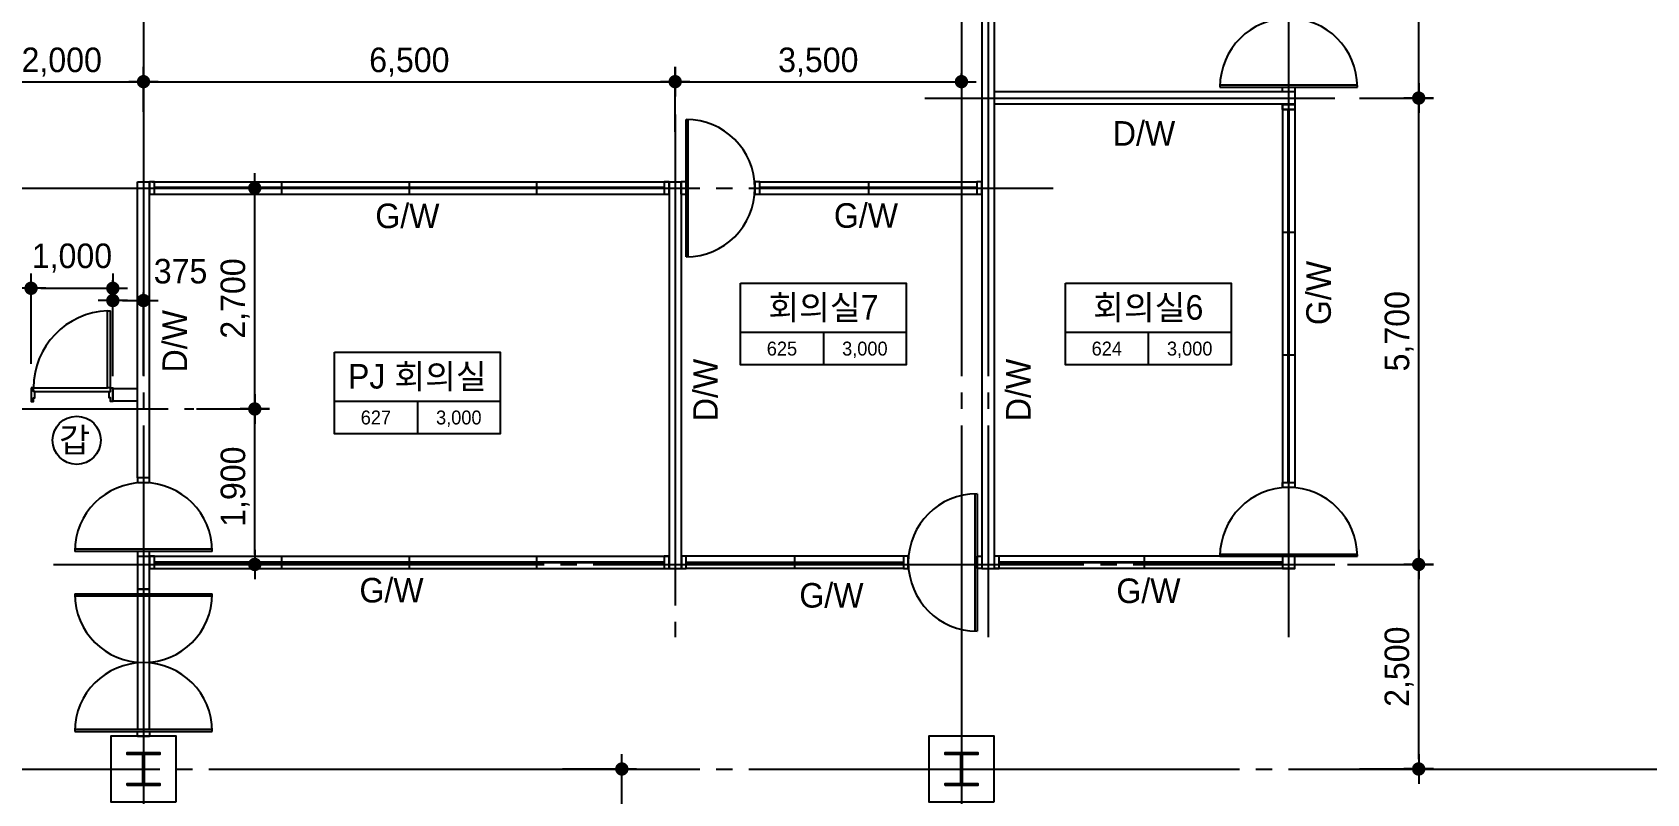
# Model space of a CAD drawing. Extents: x 14411873 to 14490035, y -1804798 to -1750552.
# Drawn here: x 14428513 to 14448251, y -1776851 to -1767545 of the extents above; entities that cross this region are included whole.
import ezdxf
from ezdxf.enums import TextEntityAlignment as Align

# ---------------------------------------------------------------- set-up
doc = ezdxf.new("R2010")
doc.units = 0
doc.header["$LTSCALE"] = 100
doc.header["$MEASUREMENT"] = 0
doc.header["$PDSIZE"] = -10
doc.linetypes.add('CEN', pattern=[66, 60, -2, 2, -2])
doc.layers.get('0').update_dxf_attribs({"linetype": 'CONTINUOUS'})
doc.layers.get('Defpoints').update_dxf_attribs({"linetype": 'CONTINUOUS'})
for name, color, linetype in [('0-내벽고정식', 7, 'CONTINUOUS'), ('4WID', 4, 'CONTINUOUS'), ('8', 8, 'CONTINUOUS'), ('CEN', 1, 'CEN'), ('COL', 2, 'CONTINUOUS'), ('col2', 3, 'CONTINUOUS'), ('DIM', 7, 'CONTINUOUS'), ('TEXT1', 7, 'CONTINUOUS'), ('WID', 4, 'CONTINUOUS'), ('WINE', 8, 'CONTINUOUS'), ('지시선', 7, 'CONTINUOUS')]:
    doc.layers.add(name, color=color, linetype=linetype)
doc.styles.add('HY울를도M', font='HYWULM.TTF')
doc.styles.add('굴림', font='H2HDRM.TTF')
doc.dimstyles.new('DIM50', dxfattribs={"dimscale": 50, "dimtxt": 3, "dimasz": 1.2, "dimexe": 1, "dimexo": 1, "dimgap": 0.6, "dimtad": 1, "dimdec": 4, "dimzin": 0, "dimdsep": 46, "dimlunit": 6, "dimtxsty": '굴림', "dimblk": 'DOTT', "dimcen": 0.09, "dimadec": 0, "dimazin": 0, "dimtfac": 1, "dimtdec": 4, "dimtofl": 0, "dimtmove": 2, "dimatfit": 2, "dimldrblk": 'DOTT', "dimfxl": 1, "dimtolj": 1, "dimtzin": 0, "dimarcsym": 0})

# ---------------------------------------------------------------- blocks, each defined once
blk = doc.blocks.new('DOTT')
for p, q in [((-1.5, 0), (1.5, 0)), ((0, 1.5), (0, -1.5))]:
    blk.add_line(p, q)
at = {"color": 6, "const_width": 0.68}
blk.add_lwpolyline([(-0.34, 0, 1), (0.34, 0, 1)], format="xyb", close=True, dxfattribs=at)
blk = doc.blocks.new('*D173')
at = {"layer": 'Defpoints', "color": 0, "lineweight": -3}
for p in [(14434696, -1776549), (14435721, -1776549), (14434696, -1780649)]:
    blk.add_point(p, dxfattribs=at)
at = {"layer": 'DIM', "color": 7, "lineweight": -2}
for p, q in [((14434996, -1776549), (14435821, -1776549)), ((14435721, -1780529), (14435721, -1776669)), ((14434996, -1780649), (14435821, -1780649))]:
    blk.add_line(p, q, dxfattribs=at)
at = {"layer": 'DIM', "color": 7, "lineweight": -2, "xscale": 120, "yscale": 120, "zscale": 120}
for p, rotation in [((14435721, -1776549), 90), ((14435721, -1780649), 270)]:
    blk.add_blockref('DOTT', p, dxfattribs=dict(at, rotation=rotation))
at = {"layer": 'DIM', "color": 3, "insert": (14435483, -1778599), "char_height": 300, "attachment_point": 5, "rotation": 90, "style": '굴림'}
blk.add_mtext('\\A1;4,100', dxfattribs=at)
blk = doc.blocks.new('*D177')
at = {"layer": 'Defpoints', "color": 0, "lineweight": -3}
for p in [(14444438, -1768349), (14445463, -1768349), (14444438, -1774049)]:
    blk.add_point(p, dxfattribs=at)
at = {"layer": 'DIM', "color": 7, "lineweight": -2}
for p, q in [((14444738, -1768349), (14445563, -1768349)), ((14445463, -1773929), (14445463, -1768469)), ((14444738, -1774049), (14445563, -1774049))]:
    blk.add_line(p, q, dxfattribs=at)
at = {"layer": 'DIM', "color": 7, "lineweight": -2, "xscale": 120, "yscale": 120, "zscale": 120}
for p, rotation in [((14445463, -1768349), 90), ((14445463, -1774049), 270)]:
    blk.add_blockref('DOTT', p, dxfattribs=dict(at, rotation=rotation))
at = {"layer": 'DIM', "color": 3, "insert": (14445225, -1771199), "char_height": 300, "attachment_point": 5, "rotation": 90, "style": '굴림'}
blk.add_mtext('\\A1;5,700', dxfattribs=at)
blk = doc.blocks.new('*D178')
at = {"layer": 'Defpoints', "color": 0, "lineweight": -3}
for p in [(14444438, -1761549), (14445463, -1761549), (14444438, -1768349)]:
    blk.add_point(p, dxfattribs=at)
at = {"layer": 'DIM', "color": 7, "lineweight": -2}
for p, q in [((14444738, -1761549), (14445563, -1761549)), ((14445463, -1768229), (14445463, -1761669)), ((14444738, -1768349), (14445563, -1768349))]:
    blk.add_line(p, q, dxfattribs=at)
at = {"layer": 'DIM', "color": 7, "lineweight": -2, "xscale": 120, "yscale": 120, "zscale": 120}
for p, rotation in [((14445463, -1761549), 90), ((14445463, -1768349), 270)]:
    blk.add_blockref('DOTT', p, dxfattribs=dict(at, rotation=rotation))
at = {"layer": 'DIM', "color": 3, "insert": (14445224, -1764949), "char_height": 300, "attachment_point": 5, "rotation": 90, "style": '굴림'}
blk.add_mtext('\\A1;6,800', dxfattribs=at)
blk = doc.blocks.new('*D179')
at = {"layer": 'Defpoints', "color": 0, "lineweight": -3}
for p in [(14444291, -1774049), (14445463, -1774049), (14444438, -1776549)]:
    blk.add_point(p, dxfattribs=at)
at = {"layer": 'DIM', "color": 7, "lineweight": -2}
for p, q in [((14444591, -1774049), (14445563, -1774049)), ((14445463, -1776429), (14445463, -1774169)), ((14444738, -1776549), (14445563, -1776549))]:
    blk.add_line(p, q, dxfattribs=at)
at = {"layer": 'DIM', "color": 7, "lineweight": -2, "xscale": 120, "yscale": 120, "zscale": 120}
for p, rotation in [((14445463, -1774049), 90), ((14445463, -1776549), 270)]:
    blk.add_blockref('DOTT', p, dxfattribs=dict(at, rotation=rotation))
at = {"layer": 'DIM', "color": 3, "insert": (14445224, -1775299), "char_height": 300, "attachment_point": 5, "rotation": 90, "style": '굴림'}
blk.add_mtext('\\A1;2,500', dxfattribs=at)
blk = doc.blocks.new('*D187')
at = {"layer": 'Defpoints', "color": 0, "lineweight": -3}
for p in [(14439873, -1768149), (14439873, -1768419), (14436373, -1769062)]:
    blk.add_point(p, dxfattribs=at)
at = {"layer": 'DIM', "color": 7, "lineweight": -2}
for p, q in [((14436373, -1768762), (14436373, -1768049)), ((14439873, -1768119), (14439873, -1768049)), ((14436493, -1768149), (14439753, -1768149))]:
    blk.add_line(p, q, dxfattribs=at)
at = {"layer": 'DIM', "color": 7, "lineweight": -2, "xscale": 120, "yscale": 120, "zscale": 120, "rotation": 180}
blk.add_blockref('DOTT', (14436373, -1768149), dxfattribs=at)
at = {"layer": 'DIM', "color": 7, "lineweight": -2, "xscale": 120, "yscale": 120, "zscale": 120}
blk.add_blockref('DOTT', (14439873, -1768149), dxfattribs=at)
at = {"layer": 'DIM', "color": 3, "insert": (14438123, -1767910), "char_height": 300, "attachment_point": 5, "style": '굴림'}
blk.add_mtext('\\A1;3,500', dxfattribs=at)
blk = doc.blocks.new('*D188')
at = {"layer": 'Defpoints', "color": 0, "lineweight": -3}
for p in [(14436373, -1768149), (14429873, -1768819), (14436373, -1768982)]:
    blk.add_point(p, dxfattribs=at)
at = {"layer": 'DIM', "color": 7, "lineweight": -2}
for p, q in [((14429873, -1768519), (14429873, -1768049)), ((14436373, -1768682), (14436373, -1768049)), ((14429993, -1768149), (14436253, -1768149))]:
    blk.add_line(p, q, dxfattribs=at)
at = {"layer": 'DIM', "color": 7, "lineweight": -2, "xscale": 120, "yscale": 120, "zscale": 120, "rotation": 180}
blk.add_blockref('DOTT', (14429873, -1768149), dxfattribs=at)
at = {"layer": 'DIM', "color": 7, "lineweight": -2, "xscale": 120, "yscale": 120, "zscale": 120}
blk.add_blockref('DOTT', (14436373, -1768149), dxfattribs=at)
at = {"layer": 'DIM', "color": 3, "insert": (14433123, -1767910), "char_height": 300, "attachment_point": 5, "style": '굴림'}
blk.add_mtext('\\A1;6,500', dxfattribs=at)
blk = doc.blocks.new('*D189')
at = {"layer": 'Defpoints', "color": 0, "lineweight": -3}
for p in [(14429873, -1768149), (14429873, -1768519), (14427873, -1769062)]:
    blk.add_point(p, dxfattribs=at)
at = {"layer": 'DIM', "color": 7, "lineweight": -2}
for p, q in [((14427873, -1768762), (14427873, -1768049)), ((14429873, -1768219), (14429873, -1768049)), ((14427993, -1768149), (14429753, -1768149))]:
    blk.add_line(p, q, dxfattribs=at)
at = {"layer": 'DIM', "color": 7, "lineweight": -2, "xscale": 120, "yscale": 120, "zscale": 120, "rotation": 180}
blk.add_blockref('DOTT', (14427873, -1768149), dxfattribs=at)
at = {"layer": 'DIM', "color": 7, "lineweight": -2, "xscale": 120, "yscale": 120, "zscale": 120}
blk.add_blockref('DOTT', (14429873, -1768149), dxfattribs=at)
at = {"layer": 'DIM', "color": 3, "insert": (14428873, -1767910), "char_height": 300, "attachment_point": 5, "style": '굴림'}
blk.add_mtext('\\A1;2,000', dxfattribs=at)
blk = doc.blocks.new('*D191')
at = {"layer": 'Defpoints', "color": 0, "lineweight": -3}
for p in [(14430219, -1772149), (14431233, -1772149), (14430763, -1774049)]:
    blk.add_point(p, dxfattribs=at)
at = {"layer": 'DIM', "color": 7, "lineweight": -2}
for p, q in [((14430519, -1772149), (14431333, -1772149)), ((14431233, -1773929), (14431233, -1772269)), ((14431063, -1774049), (14431333, -1774049))]:
    blk.add_line(p, q, dxfattribs=at)
at = {"layer": 'DIM', "color": 7, "lineweight": -2, "xscale": 120, "yscale": 120, "zscale": 120}
for p, rotation in [((14431233, -1772149), 90), ((14431233, -1774049), 270)]:
    blk.add_blockref('DOTT', p, dxfattribs=dict(at, rotation=rotation))
at = {"layer": 'DIM', "color": 3, "insert": (14430994, -1773099), "char_height": 300, "attachment_point": 5, "rotation": 90, "style": '굴림'}
blk.add_mtext('\\A1;1,900', dxfattribs=at)
blk = doc.blocks.new('*D192')
at = {"layer": 'Defpoints', "color": 0, "lineweight": -3}
for p in [(14430490, -1769449), (14431233, -1769449), (14430219, -1772149)]:
    blk.add_point(p, dxfattribs=at)
at = {"layer": 'DIM', "color": 7, "lineweight": -2}
for p, q in [((14430790, -1769449), (14431333, -1769449)), ((14431233, -1772029), (14431233, -1769569)), ((14430519, -1772149), (14431333, -1772149))]:
    blk.add_line(p, q, dxfattribs=at)
at = {"layer": 'DIM', "color": 7, "lineweight": -2, "xscale": 120, "yscale": 120, "zscale": 120}
for p, rotation in [((14431233, -1769449), 90), ((14431233, -1772149), 270)]:
    blk.add_blockref('DOTT', p, dxfattribs=dict(at, rotation=rotation))
at = {"layer": 'DIM', "color": 3, "insert": (14430993, -1770799), "char_height": 300, "attachment_point": 5, "rotation": 90, "style": '굴림'}
blk.add_mtext('\\A1;2,700', dxfattribs=at)
blk = doc.blocks.new('*D199')
at = {"layer": 'Defpoints', "color": 0, "lineweight": -3}
for p in [(14429498, -1770674), (14428498, -1771899), (14429498, -1771889)]:
    blk.add_point(p, dxfattribs=at)
at = {"layer": 'DIM', "color": 7, "lineweight": -2}
for p, q in [((14428498, -1771599), (14428498, -1770574)), ((14429498, -1771589), (14429498, -1770574)), ((14428618, -1770674), (14429378, -1770674))]:
    blk.add_line(p, q, dxfattribs=at)
at = {"layer": 'DIM', "color": 7, "lineweight": -2, "xscale": 120, "yscale": 120, "zscale": 120, "rotation": 180}
blk.add_blockref('DOTT', (14428498, -1770674), dxfattribs=at)
at = {"layer": 'DIM', "color": 7, "lineweight": -2, "xscale": 120, "yscale": 120, "zscale": 120}
blk.add_blockref('DOTT', (14429498, -1770674), dxfattribs=at)
at = {"layer": 'DIM', "color": 3, "insert": (14428998, -1770305), "char_height": 300, "attachment_point": 5, "style": '굴림'}
blk.add_mtext('\\A1;1,000', dxfattribs=at)
blk = doc.blocks.new('*D200')
at = {"layer": 'Defpoints', "color": 0, "lineweight": -3}
for p in [(14429873, -1770824), (14429873, -1772039), (14429498, -1772049)]:
    blk.add_point(p, dxfattribs=at)
at = {"layer": 'DIM', "color": 7, "lineweight": -2}
for p, q in [((14429498, -1771749), (14429498, -1770724)), ((14429618, -1770824), (14429753, -1770824)), ((14429873, -1771739), (14429873, -1770724))]:
    blk.add_line(p, q, dxfattribs=at)
at = {"layer": 'DIM', "color": 7, "lineweight": -2, "xscale": 120, "yscale": 120, "zscale": 120, "rotation": 180}
blk.add_blockref('DOTT', (14429498, -1770824), dxfattribs=at)
at = {"layer": 'DIM', "color": 7, "lineweight": -2, "xscale": 120, "yscale": 120, "zscale": 120}
blk.add_blockref('DOTT', (14429873, -1770824), dxfattribs=at)
at = {"layer": 'DIM', "color": 3, "insert": (14430326, -1770467), "char_height": 300, "attachment_point": 5, "style": '굴림'}
blk.add_mtext('\\A1;375', dxfattribs=at)
blk = doc.blocks.new('TT1')
at = {"layer": 'TEXT1'}
for p, q in [((-1013, -600), (1013, -600)), ((0, -600), (0, -1000))]:
    blk.add_line(p, q, dxfattribs=at)
blk.add_lwpolyline([(-1013, 0), (1013, 0), (1013, -1000), (-1013, -1000)], close=True, dxfattribs=at)

msp = doc.modelspace()

# ---------------------------------------------------------------- linework, layer by layer
at = {"layer": '0-내벽고정식'}
for p, q in [((14440123.21251, -1761949.19177), (14440123.21251, -1774099.19177)), ((14440273.21251, -1761949.19177), (14440273.21251, -1774099.19177)), ((14443948.21251, -1768274.19177), (14440273.21251, -1768274.19177)), ((14443948.21251, -1768274.19177), (14443948.21251, -1768424.19177)), ((14443948.21251, -1768424.19177), (14440273.21251, -1768424.19177)), ((14429798.21251, -1772989.19177), (14429798.21251, -1769374.19177)), ((14429798.21251, -1769374.19177), (14429948.21251, -1769374.1923)), ((14429948.21251, -1772989.19177), (14429948.21251, -1769374.1923)), ((14436298.21251, -1769374.1923), (14436298.21251, -1774099.19177)), ((14436298.21251, -1769374.1923), (14436448.21251, -1769374.1923)), ((14436448.21251, -1769374.1923), (14436448.21251, -1774099.19177)), ((14429498.21251, -1771899.19177), (14429798.21251, -1771899.19177)), ((14429498.21251, -1772049.19177), (14429498.21251, -1771899.19177)), ((14429498.21251, -1772049.19177), (14429798.21251, -1772049.19177)), ((14429798.21251, -1773949.19177), (14429798.21251, -1774349.19177)), ((14429798.21251, -1773949.19177), (14429948.21251, -1773949.19177)), ((14429948.21251, -1774349.19177), (14429948.21251, -1773949.19177)), ((14436298.21251, -1774099.19177), (14436448.21251, -1774099.19177)), ((14440123.21251, -1774099.19177), (14440273.21251, -1774099.19177)), ((14429798.21251, -1774349.19177), (14429948.21251, -1774349.19177)), ((14429798.21251, -1776149.19177), (14429948.21251, -1776149.19177))]:
    msp.add_line(p, q, dxfattribs=at)
at = {"layer": '0-내벽고정식', "color": 3}
for p, q in [((14436448.21251, -1769524.19239), (14436448.21251, -1769374.1923)), ((14437348.21251, -1769524.19239), (14437348.21251, -1769374.1923)), ((14439223.21251, -1773949.19116), (14439223.21251, -1774099.19125))]:
    msp.add_line(p, q, dxfattribs=at)
at = {"layer": '4WID', "lineweight": -3, "ltscale": 200}
for p, q in [((14443798.21251, -1768486.99548), (14443948.21251, -1768486.99548)), ((14431565.71251, -1769524.19239), (14431565.71251, -1769374.19237)), ((14433123.21251, -1769524.19239), (14433123.21251, -1769374.19239)), ((14434680.71251, -1769524.19239), (14434680.71251, -1769374.19239)), ((14438735.53342, -1769374.19239), (14438735.53342, -1769524.19239)), ((14443798.21251, -1769986.99548), (14443948.21251, -1769986.99548)), ((14443798.21251, -1771486.99548), (14443948.21251, -1771486.99548)), ((14431565.71251, -1774099.19177), (14431565.71251, -1773949.19175)), ((14433123.21251, -1774099.19177), (14433123.21251, -1773949.19177)), ((14434680.71251, -1774099.19177), (14434680.71251, -1773949.19177)), ((14437835.89161, -1774099.19116), (14437835.89161, -1773949.19116)), ((14442110.71251, -1774099.19177), (14442110.71251, -1773949.19177))]:
    msp.add_line(p, q, dxfattribs=at)
at = {"layer": '4WID', "color": 3, "lineweight": -3, "ltscale": 200}
msp.add_line((14429973.21251, -1769374.19239), (14436432.96899, -1769374.19239), dxfattribs=at)
at = {"layer": '8', "ltscale": 3}
for p, q in [((14428528.21251, -1771889.19177), (14429433.21251, -1771889.19177)), ((14428543.21251, -1771934.19177), (14429453.21251, -1771934.19177))]:
    msp.add_line(p, q, dxfattribs=at)
at = {"layer": 'CEN', "linetype": 'CEN'}
for p, q in [((14429873.21251, -1759149.19177), (14429873.21251, -1799049.19177)), ((14439873.21251, -1759149.19177), (14439873.21251, -1799049.19177)), ((14440198.21251, -1759149.1912), (14440198.21251, -1774939.861)), ((14443873.21251, -1759149.1912), (14443873.21251, -1774939.861)), ((14439424.74055, -1768349.19177), (14444438.35042, -1768349.19177)), ((14436373.21251, -1768549.19177), (14436373.21251, -1774939.861)), ((14417473.21251, -1769449.19177), (14440993.43344, -1769449.19177)), ((14417573.21251, -1772149.19177), (14430489.61563, -1772149.19177)), ((14428771.19046, -1774049.19177), (14444438.35042, -1774049.19177)), ((14417473.21251, -1776549.19177), (14481473.21251, -1776549.19177))]:
    msp.add_line(p, q, dxfattribs=at)
at = {"layer": 'COL'}
for points in [[(14430273.21251, -1776949.19177), (14430273.21251, -1776149.19177), (14429473.21251, -1776149.19177), (14429473.21251, -1776949.19177)], [(14440273.21251, -1776949.19177), (14440273.21251, -1776149.19177), (14439473.21251, -1776149.19177), (14439473.21251, -1776949.19177)]]:
    msp.add_lwpolyline(points, close=True, dxfattribs=at)
at = {"layer": 'col2'}
for points in [[(14429673.21251, -1776749.19177), (14429673.21251, -1776728.19177), (14429866.71251, -1776728.19177), (14429866.71251, -1776370.19177), (14429673.21251, -1776370.19177), (14429673.21251, -1776349.19177), (14430073.21251, -1776349.19177), (14430073.21251, -1776370.19177), (14429879.71251, -1776370.19177), (14429879.71251, -1776728.19177), (14430073.21251, -1776728.19177), (14430073.21251, -1776749.19177)], [(14439673.21251, -1776749.19177), (14439673.21251, -1776728.19177), (14439866.71251, -1776728.19177), (14439866.71251, -1776370.19177), (14439673.21251, -1776370.19177), (14439673.21251, -1776349.19177), (14440073.21251, -1776349.19177), (14440073.21251, -1776370.19177), (14439879.71251, -1776370.19177), (14439879.71251, -1776728.19177), (14440073.21251, -1776728.19177), (14440073.21251, -1776749.19177)]]:
    msp.add_lwpolyline(points, close=True, dxfattribs=at)
at = {"layer": 'WID'}
for p, q in [((14443033.21251, -1768214.19177), (14444713.21251, -1768214.19177)), ((14443033.5598, -1768189.19177), (14444712.86523, -1768189.19177)), ((14443867.21251, -1773049.19177), (14443867.21251, -1768486.99548)), ((14443879.21251, -1773049.19177), (14443879.21251, -1768486.99548)), ((14436508.21251, -1770289.19177), (14436508.21251, -1768609.19177)), ((14436533.21251, -1770288.84449), (14436533.21251, -1768609.53906)), ((14436238.21251, -1769444.19301), (14430008.21251, -1769444.19301)), ((14436238.21251, -1769454.19301), (14430008.21251, -1769454.19301)), ((14440062.85432, -1769444.19239), (14437408.21251, -1769444.19239)), ((14440062.85432, -1769454.19239), (14437408.21251, -1769454.19239)), ((14440038.21251, -1773184.53906), (14440038.21251, -1774863.84449)), ((14440063.21251, -1773184.19177), (14440063.21251, -1774864.19177)), ((14430713.21251, -1773889.19177), (14429033.21251, -1773889.19177)), ((14430712.86523, -1773864.19177), (14429033.5598, -1773864.19177)), ((14436238.21251, -1774019.19239), (14430008.21251, -1774019.19239)), ((14436508.57071, -1774019.19116), (14439163.21251, -1774019.19116)), ((14443798.21251, -1774019.19177), (14440333.21251, -1774019.19177)), ((14443033.21251, -1773949.19177), (14444713.21251, -1773949.19177)), ((14443033.5598, -1773924.19177), (14444712.86523, -1773924.19177)), ((14436238.21251, -1774029.19239), (14430008.21251, -1774029.19239)), ((14436508.57071, -1774029.19116), (14439163.21251, -1774029.19116)), ((14443798.21251, -1774029.19177), (14440333.21251, -1774029.19177)), ((14429033.21697, -1774409.19177), (14430713.21697, -1774409.19177)), ((14429033.56425, -1774434.19177), (14430712.86968, -1774434.19177)), ((14429033.21697, -1776089.19177), (14430713.21697, -1776089.19177)), ((14429033.56425, -1776064.19177), (14430712.86968, -1776064.19177))]:
    msp.add_line(p, q, dxfattribs=at)
for points in [[(14443798.21251, -1768214.19177), (14443948.21251, -1768214.19177), (14443948.21251, -1768274.19177), (14443798.21251, -1768274.19177)], [(14443798.21251, -1768426.99548), (14443948.21251, -1768426.99548), (14443948.21251, -1768486.99548), (14443798.21251, -1768486.99548)], [(14430008.21251, -1769524.19239), (14430008.21251, -1769374.19239), (14429948.21251, -1769374.19239), (14429948.21251, -1769524.19239)], [(14436298.21251, -1769524.19239), (14436298.21251, -1769374.19239), (14436238.21251, -1769374.19239), (14436238.21251, -1769524.19239)], [(14436508.21251, -1769524.19239), (14436508.21251, -1769374.19239), (14436448.21251, -1769374.19239), (14436448.21251, -1769524.19239)], [(14437408.21251, -1769524.19239), (14437408.21251, -1769374.19239), (14437348.21251, -1769374.19239), (14437348.21251, -1769524.19239)], [(14440122.85432, -1769524.19239), (14440122.85432, -1769374.19239), (14440062.85432, -1769374.19239), (14440062.85432, -1769524.19239)], [(14429948.21251, -1772989.19177), (14429798.21251, -1772989.19177), (14429798.21251, -1773049.19177), (14429948.21251, -1773049.19177)], [(14443798.21251, -1773049.19177), (14443948.21251, -1773049.19177), (14443948.21251, -1773109.19177), (14443798.21251, -1773109.19177)], [(14429948.21251, -1773889.19177), (14429798.21251, -1773889.19177), (14429798.21251, -1773949.19177), (14429948.21251, -1773949.19177)], [(14430008.21251, -1774099.19177), (14430008.21251, -1773949.19177), (14429948.21251, -1773949.19177), (14429948.21251, -1774099.19177)], [(14436298.21251, -1774099.19177), (14436298.21251, -1773949.19177), (14436238.21251, -1773949.19177), (14436238.21251, -1774099.19177)], [(14436448.57071, -1773949.19116), (14436448.57071, -1774099.19116), (14436508.57071, -1774099.19116), (14436508.57071, -1773949.19116)], [(14439163.21251, -1773949.19116), (14439163.21251, -1774099.19116), (14439223.21251, -1774099.19116), (14439223.21251, -1773949.19116)], [(14440123.21251, -1773949.19177), (14440123.21251, -1774099.19177), (14440063.21251, -1774099.19177), (14440063.21251, -1773949.19177)], [(14440273.21251, -1773949.19177), (14440273.21251, -1774099.19177), (14440333.21251, -1774099.19177), (14440333.21251, -1773949.19177)], [(14443798.21251, -1773949.19177), (14443798.21251, -1774099.19177), (14443948.21251, -1774099.19177), (14443948.21251, -1773949.19177)], [(14429798.21251, -1774409.19177), (14429948.21251, -1774409.19177), (14429948.21251, -1774349.19177), (14429798.21251, -1774349.19177)], [(14429798.21251, -1776089.19177), (14429948.21251, -1776089.19177), (14429948.21251, -1776149.19177), (14429798.21251, -1776149.19177)]]:
    msp.add_lwpolyline(points, close=True, dxfattribs=at)
for points in [[(14429468.21251, -1771889.19177), (14429433.21251, -1771889.19177), (14429433.21251, -1770949.8436), (14429468.21251, -1770949.8436)], [(14429468.21251, -1771889.19177), (14429468.21251, -1770949.8436)], [(14428498.21251, -1771889.19177), (14428498.21251, -1772059.19177), (14428528.21251, -1772059.19177), (14428528.21251, -1772014.19177), (14428543.21251, -1772014.19177), (14428543.21251, -1771934.19177), (14428528.21251, -1771934.19177), (14428528.21251, -1771889.19177), (14428498.21251, -1771889.19177), (14428498.21251, -1771889.19177)], [(14429498.21251, -1771919.19177), (14429498.21251, -1772059.19177), (14429468.21251, -1772059.19177), (14429468.21251, -1772014.19177), (14429453.21251, -1772014.19177), (14429453.21251, -1771934.19177), (14429468.21251, -1771934.19177), (14429468.21251, -1771889.19177), (14429498.21251, -1771889.19177), (14429498.21251, -1771919.19177)]]:
    msp.add_lwpolyline(points, dxfattribs=at)
for centre, radius, start, end in [((14443873.21251, -1768214.19177), 840, 0, 180), ((14436508.21251, -1769449.19177), 840, 270, 90), ((14429468.21251, -1771889.19177), 940, 92.133846697, 180), ((14429873.21251, -1773889.19177), 840, 0, 180), ((14440063.21251, -1774024.19177), 840, 90, 270), ((14443873.21251, -1773949.19177), 840, 0, 180), ((14429873.21697, -1774409.19177), 840, 180, 0), ((14429873.21697, -1776089.19177), 840, 0, 180)]:
    msp.add_arc(centre, radius, start, end, dxfattribs=at)
at = {"layer": 'WINE'}
for p, q in [((14443798.21251, -1768424.19177), (14443798.21251, -1773112.54669)), ((14443948.21251, -1768424.19177), (14443948.21251, -1773112.54669)), ((14430008.21251, -1769374.19239), (14436238.21251, -1769374.1923)), ((14437408.21251, -1769374.19239), (14440062.85432, -1769374.19239)), ((14430008.21251, -1769524.19239), (14436238.21251, -1769524.19239)), ((14437408.21251, -1769524.19239), (14440062.85432, -1769524.19239)), ((14429948.21251, -1773949.19177), (14436298.21251, -1773949.19177)), ((14439163.21251, -1773949.19116), (14436508.57071, -1773949.19116)), ((14443948.21251, -1773949.19177), (14440273.21251, -1773949.19177)), ((14429948.21251, -1774099.19177), (14436298.21251, -1774099.19177)), ((14439163.21251, -1774099.19116), (14436508.57071, -1774099.19116)), ((14443948.21251, -1774099.19177), (14440273.21251, -1774099.19177))]:
    msp.add_line(p, q, dxfattribs=at)
at = {"layer": 'WINE', "lineweight": -3, "ltscale": 200}
for p, q in [((14429798.21251, -1774434.19177), (14429798.21251, -1776064.19177)), ((14429948.21251, -1776064.19177), (14429948.21251, -1774434.19177))]:
    msp.add_line(p, q, dxfattribs=at)
at = {"layer": '지시선'}
msp.add_circle((14429055.96601, -1772531.74558), 294.48376, dxfattribs=at)

# ---------------------------------------------------------------- block references
at = {"layer": 'TEXT1'}
for p in [(14438185.21271, -1770610.96829), (14442156.73275, -1770610.96829), (14433220.80161, -1771453.10461)]:
    msp.add_blockref('TT1', p, dxfattribs=at)

# ---------------------------------------------------------------- texts
at = {"layer": 'TEXT1', "style": 'HY울를도M'}
for s, p in [('D/W', (14442105.19001, -1768931.02806)), ('G/W', (14433099.34443, -1769938.87624)), ('G/W', (14438705.70925, -1769934.33095)), ('회의실7', (14438185.21271, -1771057.73768)), ('회의실6', (14442156.73275, -1771057.73768)), ('PJ 회의실', (14433220.80161, -1771899.874)), ('G/W', (14432905.12301, -1774513.90287)), ('G/W', (14442159.04521, -1774520.7219)), ('G/W', (14438283.30277, -1774576.26532))]:
    msp.add_text(s, height=300, dxfattribs=at).set_placement(p, align=Align.CENTER)
for s, p in [('G/W', (14444389.0467, -1770731.47747)), ('D/W', (14430405.07232, -1771321.31093)), ('D/W', (14436893.51923, -1771916.84473)), ('D/W', (14440718.51923, -1771916.84473))]:
    msp.add_text(s, height=300, rotation=90, dxfattribs=at).set_placement(p, align=Align.CENTER)
at = {"layer": 'TEXT1', "color": 2, "style": 'HY울를도M'}
for s, p in [('625', (14437678.46476, -1771410.88829)), ('624', (14441649.98479, -1771410.88829)), ('627', (14432714.05365, -1772253.02461))]:
    msp.add_text(s, height=170, dxfattribs=at).set_placement(p, align=Align.MIDDLE_CENTER)
at = {"layer": 'TEXT1', "style": 'HY울를도M'}
for p in [(14438691.96067, -1771410.88829), (14442663.4807, -1771410.88829), (14433727.54956, -1772253.02461)]:
    msp.add_text('3,000', height=170, dxfattribs=at).set_placement(p, align=Align.MIDDLE_CENTER)
msp.add_text('갑', height=300, dxfattribs=at).set_placement((14428842.5071, -1772678.02839))

# ---------------------------------------------------------------- dimensions: what is measured, and where the dimension line sits
at = {"layer": 'DIM'}
for base, p1, p2, picture, middle in [((14445463.35042, -1761549.19177), (14444438.35042, -1768349.19177), (14444438.35042, -1761549.19177), '*D178', (14445224.31219, -1764949.19177)), ((14445463.35042, -1768349.19177), (14444438.35042, -1774049.19177), (14444438.35042, -1768349.19177), '*D177', (14445224.68211, -1771199.19177)), ((14431232.50173, -1769449.19177), (14430218.73272, -1772149.19177), (14430489.61563, -1769449.19177), '*D192', (14430993.4635, -1770799.19177)), ((14431232.50173, -1772149.19177), (14430762.64814, -1774049.19177), (14430218.73272, -1772149.19177), '*D191', (14430993.83341, -1773099.19177)), ((14445463.35042, -1774049.19177), (14444438.35042, -1776549.19177), (14444291.3055, -1774049.19177), '*D179', (14445224.31219, -1775299.19177)), ((14435721.24645, -1776549.19177), (14434696.24645, -1780649.19177), (14434696.24645, -1776549.19177), '*D173', (14435482.57814, -1778599.19177))]:
    dim = msp.add_linear_dim(base=base, p1=p1, p2=p2, angle=90, dimstyle='DIM50', override={"dimscale": 100, "dimexo": 3}, dxfattribs=at)
    dim.commit()
    dim.dimension.update_dxf_attribs({"geometry": picture, "text_midpoint": middle})
for base, p1, p2, picture, middle in [((14429873.21251, -1768149.07458), (14427873.21251, -1769061.57458), (14429873.21251, -1768519.01044), '*D189', (14428873.21251, -1767910.03635)), ((14436373.21251, -1768149.07458), (14429873.21251, -1768819.01044), (14436373.21251, -1768981.57458), '*D188', (14433123.21251, -1767910.03635)), ((14439873.21251, -1768149.07458), (14436373.21251, -1769061.57458), (14439873.21251, -1768419.19177), '*D187', (14438123.21251, -1767910.03635)), ((14429498.21251, -1770674.07047), (14428498.21251, -1771899.18828), (14429498.21251, -1771889.19177), '*D199', (14428998.21251, -1770305.40216))]:
    dim = msp.add_linear_dim(base=base, p1=p1, p2=p2, dimstyle='DIM50', override={"dimscale": 100, "dimexo": 3}, dxfattribs=at)
    dim.commit()
    dim.dimension.update_dxf_attribs({"geometry": picture, "text_midpoint": middle})
dim = msp.add_linear_dim(base=(14429873.21251, -1770824.07047), p1=(14429498.21251, -1772049.19177), p2=(14429873.21251, -1772039.19177), dimstyle='DIM50', override={"dimscale": 100, "dimexo": 3}, dxfattribs=at)
dim.commit()
dim.dimension.update_dxf_attribs({"geometry": '*D200', "text_midpoint": (14430326.00791, -1770466.68453), "dimtype": 128})

doc.saveas('drawing.dxf')
